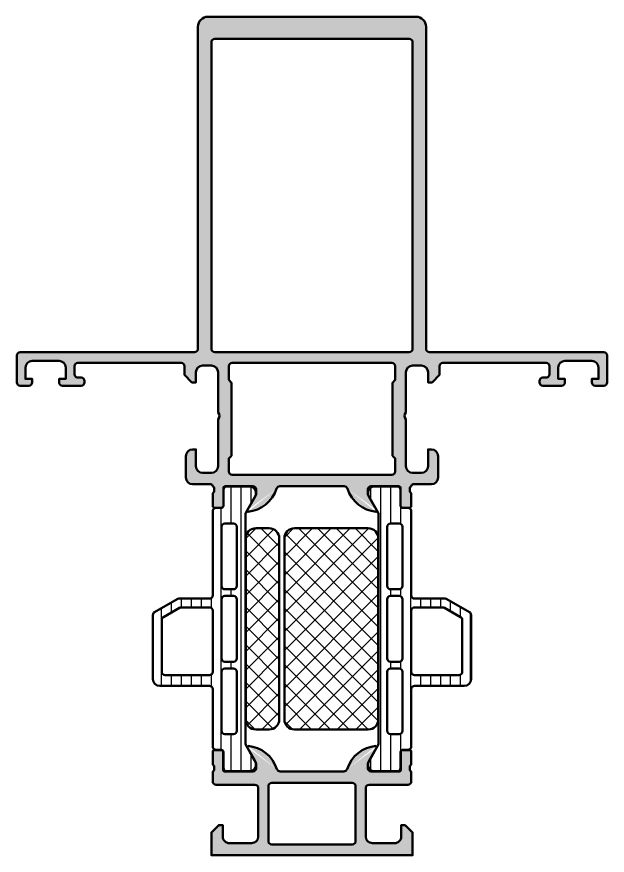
# Model space of a CAD drawing. Extents: x -29 to 59, y 0 to 125.
import ezdxf

# ---------------------------------------------------------------- set-up
doc = ezdxf.new("R2010")
doc.units = 0
for name, color, linetype, lineweight in [('0S-Alu contour', 7, 'Continuous', 50), ('0S-Alu hatch', 252, 'Continuous', 25), ('0S-Plastic contour', 254, 'Continuous', 50), ('0S-Plastic hatch', 253, 'Continuous', 25), ('0S-PT contour', 91, 'Continuous', 50), ('0S-PT hatch', 103, 'Continuous', 25)]:
    doc.layers.add(name, color=color, linetype=linetype, lineweight=lineweight)

# ---------------------------------------------------------------- blocks, each defined once
blk = doc.blocks.new('391620__492FE7DB_74FE_47C1_9AF8_C2304F4FACAD_')
at = {"layer": '0S-Alu hatch'}
h = blk.add_hatch(color=256, dxfattribs=at)
edge = h.paths.add_edge_path()
edge.add_ellipse((58.5, 74.5), major_axis=(-0.5, 0), ratio=1, start_angle=180, end_angle=270, ccw=False)
edge.add_line((59, 74.5), (59, 70.5))
edge.add_ellipse((58.5, 70.5), major_axis=(-0.5, 0), ratio=1, start_angle=90, end_angle=180, ccw=False)
edge.add_line((58.5, 70), (57.2, 70))
edge.add_ellipse((57.2, 70.5), major_axis=(-0.5, 0), ratio=1, start_angle=0, end_angle=90, ccw=False)
edge.add_line((56.7, 70.5), (56.7, 71))
edge.add_line((56.7, 71), (57.7, 71))
edge.add_line((57.7, 71), (57.7, 72.7))
edge.add_arc((56.7, 72.7), 1, 0, 90)
edge.add_line((56.7, 73.7), (52.7, 73.7))
edge.add_arc((52.7, 72.7), 1, 90, 180)
edge.add_line((51.7, 72.7), (51.7, 71))
edge.add_line((51.7, 71), (52.7, 71))
edge.add_line((52.7, 71), (52.7, 70.5))
edge.add_ellipse((52.2, 70.5), major_axis=(-0.5, 0), ratio=1, start_angle=90, end_angle=180, ccw=False)
edge.add_line((52.2, 70), (49.4, 70))
edge.add_ellipse((49.4, 70.5), major_axis=(-0.5, 0), ratio=1, start_angle=0, end_angle=90, ccw=False)
edge.add_line((48.9, 70.5), (48.9, 70.7))
edge.add_ellipse((49.4, 70.7), major_axis=(-0.5, 0), ratio=1, start_angle=270, end_angle=360, ccw=False)
edge.add_line((49.4, 71.2), (49.9, 71.2))
edge.add_arc((49.9, 71.7), 0.5, 270, 360)
edge.add_line((50.4, 71.7), (50.4, 72.9))
edge.add_arc((49.9, 72.9), 0.5, 0, 90)
edge.add_line((49.9, 73.4), (34.5, 73.4))
edge.add_arc((34.5, 72.9), 0.5, 90, 180)
edge.add_line((34, 72.9), (34, 71.6))
edge.add_line((34, 71.6), (32.9, 70.5))
edge.add_line((32.9, 70.5), (32.3, 70.5))
edge.add_line((32.3, 70.5), (32.3, 72))
edge.add_arc((31.3, 72), 1, 0, 90)
edge.add_line((31.3, 73), (30, 73))
edge.add_arc((30, 72), 1, 90, 180)
edge.add_line((29, 72), (29, 66))
edge.add_arc((29.52, 65.5), 0.725, 136.3972, 223.6028)
edge.add_line((29, 65), (29, 58))
edge.add_arc((30, 58), 1, 180, 270)
edge.add_line((30, 57), (31.3, 57))
edge.add_arc((31.3, 58), 1, 270, 360)
edge.add_line((32.3, 58), (32.3, 60.5))
edge.add_line((32.3, 60.5), (32.8, 60.5))
edge.add_ellipse((32.8, 59.5), major_axis=(-1, 0), ratio=1, start_angle=180, end_angle=270, ccw=False)
edge.add_line((33.8, 59.5), (33.8, 56.3))
edge.add_ellipse((32.8, 56.3), major_axis=(-1, 0), ratio=1, start_angle=90, end_angle=180, ccw=False)
edge.add_line((32.8, 55.3), (30.1, 55.3))
edge.add_arc((30.1, 55), 0.3, 90, 180)
edge.add_arc((29.9, 54.72), 0.3, 109.4712, 180)
edge.add_line((29.6, 54.72), (29.6, 54.28))
edge.add_arc((29.9, 54.28), 0.3, 180, 250.5288)
edge.add_line((29.8, 54), (29.8, 52.1))
edge.add_ellipse((29.5, 52.1), major_axis=(-0.3, 0), ratio=1, start_angle=90, end_angle=180, ccw=False)
edge.add_line((29.5, 51.8), (28.51, 51.8))
edge.add_ellipse((28.51, 52.1), major_axis=(-0.3, 0), ratio=1, start_angle=0, end_angle=90, ccw=False)
edge.add_line((28.21, 52.1), (28.21, 54.8))
edge.add_arc((28.01, 54.8), 0.2, 0, 90)
edge.add_line((28.01, 55), (23.8, 55))
edge.add_arc((23.8, 54.5), 0.5, 90, 180)
edge.add_line((23.3, 54.5), (23.3, 53.8))
edge.add_line((23.3, 53.8), (24.68, 51.41))
edge.add_ellipse((24.56, 51.34), major_axis=(-0.138, 0), ratio=1, start_angle=84.3774, end_angle=210, ccw=False)
edge.add_ellipse((25.04, 56.18), major_axis=(-5, 0), ratio=1, start_angle=17.7484, end_angle=84.3774, ccw=False)
edge.add_arc((19.8, 54.5), 0.5, 17.7484, 90)
edge.add_line((19.8, 55), (10.2, 55))
edge.add_arc((10.2, 54.5), 0.5, 90, 162.2516)
edge.add_ellipse((4.96, 56.18), major_axis=(-5, 0), ratio=1, start_angle=95.6226, end_angle=162.2516, ccw=False)
edge.add_ellipse((5.44, 51.34), major_axis=(-0.138, 0), ratio=1, start_angle=-30, end_angle=95.6226, ccw=False)
edge.add_line((5.32, 51.41), (6.7, 53.8))
edge.add_line((6.7, 53.8), (6.7, 54.5))
edge.add_arc((6.2, 54.5), 0.5, 0, 90)
edge.add_line((6.2, 55), (1.99, 55))
edge.add_arc((1.99, 54.8), 0.2, 90, 180)
edge.add_line((1.79, 54.8), (1.79, 52.1))
edge.add_ellipse((1.49, 52.1), major_axis=(-0.3, 0), ratio=1, start_angle=90, end_angle=180, ccw=False)
edge.add_line((1.49, 51.8), (0.5, 51.8))
edge.add_ellipse((0.5, 52.1), major_axis=(-0.3, 0), ratio=1, start_angle=0, end_angle=90, ccw=False)
edge.add_line((0.2, 52.1), (0.2, 54))
edge.add_arc((0.1, 54.28), 0.3, 289.4712, 360)
edge.add_line((0.4, 54.28), (0.4, 54.72))
edge.add_arc((0.1, 54.72), 0.3, 0, 70.5288)
edge.add_arc((-0.1, 55), 0.3, 0, 90)
edge.add_line((-0.1, 55.3), (-2.8, 55.3))
edge.add_ellipse((-2.8, 56.3), major_axis=(-1, 0), ratio=1, start_angle=0, end_angle=90, ccw=False)
edge.add_line((-3.8, 56.3), (-3.8, 59.5))
edge.add_ellipse((-2.8, 59.5), major_axis=(-1, 0), ratio=1, start_angle=270, end_angle=360, ccw=False)
edge.add_line((-2.8, 60.5), (-2.3, 60.5))
edge.add_line((-2.3, 60.5), (-2.3, 58))
edge.add_arc((-1.3, 58), 1, 180, 270)
edge.add_line((-1.3, 57), (0, 57))
edge.add_arc((0, 58), 1, 270, 360)
edge.add_line((1, 58), (1, 65))
edge.add_arc((0.47, 65.5), 0.725, 316.3972, 403.6028)
edge.add_line((1, 66), (1, 72))
edge.add_arc((0, 72), 1, 0, 90)
edge.add_line((0, 73), (-1.3, 73))
edge.add_arc((-1.3, 72), 1, 90, 180)
edge.add_line((-2.3, 72), (-2.3, 70.5))
edge.add_line((-2.3, 70.5), (-2.9, 70.5))
edge.add_line((-2.9, 70.5), (-4, 71.6))
edge.add_line((-4, 71.6), (-4, 72.9))
edge.add_arc((-4.5, 72.9), 0.5, 0, 90)
edge.add_line((-4.5, 73.4), (-19.9, 73.4))
edge.add_arc((-19.9, 72.9), 0.5, 90, 180)
edge.add_line((-20.4, 72.9), (-20.4, 71.7))
edge.add_arc((-19.9, 71.7), 0.5, 180, 270)
edge.add_line((-19.9, 71.2), (-19.4, 71.2))
edge.add_ellipse((-19.4, 70.7), major_axis=(-0.5, 0), ratio=1, start_angle=180, end_angle=270, ccw=False)
edge.add_line((-18.9, 70.7), (-18.9, 70.5))
edge.add_ellipse((-19.4, 70.5), major_axis=(-0.5, 0), ratio=1, start_angle=90, end_angle=180, ccw=False)
edge.add_line((-19.4, 70), (-22.2, 70))
edge.add_ellipse((-22.2, 70.5), major_axis=(-0.5, 0), ratio=1, start_angle=0, end_angle=90, ccw=False)
edge.add_line((-22.7, 70.5), (-22.7, 71))
edge.add_line((-22.7, 71), (-21.7, 71))
edge.add_line((-21.7, 71), (-21.7, 72.7))
edge.add_arc((-22.7, 72.7), 1, 0, 90)
edge.add_line((-22.7, 73.7), (-26.7, 73.7))
edge.add_arc((-26.7, 72.7), 1, 90, 180)
edge.add_line((-27.7, 72.7), (-27.7, 71))
edge.add_line((-27.7, 71), (-26.7, 71))
edge.add_line((-26.7, 71), (-26.7, 70.5))
edge.add_ellipse((-27.2, 70.5), major_axis=(-0.5, 0), ratio=1, start_angle=90, end_angle=180, ccw=False)
edge.add_line((-27.2, 70), (-28.5, 70))
edge.add_ellipse((-28.5, 70.5), major_axis=(-0.5, 0), ratio=1, start_angle=0, end_angle=90, ccw=False)
edge.add_line((-29, 70.5), (-29, 74.5))
edge.add_ellipse((-28.5, 74.5), major_axis=(-0.5, 0), ratio=1, start_angle=270, end_angle=360, ccw=False)
edge.add_line((-28.5, 75), (-2.5, 75))
edge.add_arc((-2.5, 75.5), 0.5, 270, 360)
edge.add_line((-2, 75.5), (-2, 123.5))
edge.add_ellipse((-0.5, 123.5), major_axis=(-1.5, 0), ratio=1, start_angle=270, end_angle=360, ccw=False)
edge.add_line((-0.5, 125), (30.5, 125))
edge.add_ellipse((30.5, 123.5), major_axis=(-1.5, 0), ratio=1, start_angle=180, end_angle=270, ccw=False)
edge.add_line((32, 123.5), (32, 75.5))
edge.add_arc((32.5, 75.5), 0.5, 180, 270)
edge.add_line((32.5, 75), (58.5, 75))
edge = h.paths.add_edge_path()
edge.add_line((0, 121.2), (0, 75.5))
edge.add_arc((0.5, 75.5), 0.5, 180, 270)
edge.add_line((0.5, 75), (29.5, 75))
edge.add_arc((29.5, 75.5), 0.5, 270, 360)
edge.add_line((30, 75.5), (30, 121.2))
edge.add_arc((29.5, 121.2), 0.5, 0, 90)
edge.add_line((29.5, 121.7), (0.5, 121.7))
edge.add_arc((0.5, 121.2), 0.5, 90, 180)
edge = h.paths.add_edge_path()
edge.add_line((2.6, 70.85), (3, 70.45))
edge.add_line((3, 70.45), (3, 59.55))
edge.add_line((3, 59.55), (2.6, 59.15))
edge.add_line((2.6, 59.15), (2.6, 57.2))
edge.add_arc((3.1, 57.2), 0.5, 180, 270)
edge.add_line((3.1, 56.7), (26.9, 56.7))
edge.add_arc((26.9, 57.2), 0.5, 270, 360)
edge.add_line((27.4, 57.2), (27.4, 59.15))
edge.add_line((27.4, 59.15), (27, 59.55))
edge.add_line((27, 59.55), (27, 70.45))
edge.add_line((27, 70.45), (27.4, 70.85))
edge.add_line((27.4, 70.85), (27.4, 72.9))
edge.add_arc((26.9, 72.9), 0.5, 0, 90)
edge.add_line((26.9, 73.4), (3.1, 73.4))
edge.add_arc((3.1, 72.9), 0.5, 90, 180)
edge.add_line((2.6, 72.9), (2.6, 70.85))
at = {"layer": '0S-Alu contour', "color": 7}
for points in [[(-0.5, 125), (30.5, 125)], [(-2, 75.5), (-2, 123.5)], [(32, 123.5), (32, 75.5)], [(29.5, 121.7), (0.5, 121.7)], [(0, 121.2), (0, 75.5)], [(30, 75.5), (30, 121.2)], [(-29, 70.5), (-29, 74.5)], [(-28.5, 75), (-2.5, 75)], [(0.5, 75), (29.5, 75)], [(32.5, 75), (58.5, 75)], [(59, 74.5), (59, 70.5)], [(-27.7, 72.7), (-27.7, 71), (-26.7, 71), (-26.7, 70.5)], [(-22.7, 73.7), (-26.7, 73.7)], [(-22.7, 70.5), (-22.7, 71), (-21.7, 71), (-21.7, 72.7)], [(-20.4, 72.9), (-20.4, 71.7)], [(-4.5, 73.4), (-19.9, 73.4)], [(-2.3, 72), (-2.3, 70.5), (-2.9, 70.5), (-4, 71.6), (-4, 72.9)], [(0, 73), (-1.3, 73)], [(2.6, 72.9), (2.6, 70.85)], [(26.9, 73.4), (3.1, 73.4)], [(27.4, 57.2), (27.4, 59.15), (27, 59.55), (27, 70.45), (27.4, 70.85), (27.4, 72.9)], [(31.3, 73), (30, 73)], [(34, 72.9), (34, 71.6), (32.9, 70.5), (32.3, 70.5), (32.3, 72)], [(49.9, 73.4), (34.5, 73.4)], [(50.4, 71.7), (50.4, 72.9)], [(51.7, 72.7), (51.7, 71), (52.7, 71), (52.7, 70.5)], [(56.7, 73.7), (52.7, 73.7)], [(56.7, 70.5), (56.7, 71), (57.7, 71), (57.7, 72.7)], [(1, 66), (1, 72)], [(29, 72), (29, 66)], [(-19.9, 71.2), (-19.4, 71.2)], [(-18.9, 70.7), (-18.9, 70.5)], [(2.6, 70.85), (3, 70.45), (3, 59.55), (2.6, 59.15), (2.6, 57.2)], [(48.9, 70.5), (48.9, 70.7)], [(49.4, 71.2), (49.9, 71.2)], [(-27.2, 70), (-28.5, 70)], [(-19.4, 70), (-22.2, 70)], [(52.2, 70), (49.4, 70)], [(58.5, 70), (57.2, 70)], [(1, 58), (1, 65)], [(29, 65), (29, 58)], [(-2.8, 60.5), (-2.3, 60.5), (-2.3, 58)], [(32.3, 58), (32.3, 60.5), (32.8, 60.5)], [(-3.8, 56.3), (-3.8, 59.5)], [(33.8, 59.5), (33.8, 56.3)], [(-1.3, 57), (0, 57)], [(3.1, 56.7), (26.9, 56.7)], [(30, 57), (31.3, 57)], [(-0.1, 55.3), (-2.8, 55.3)], [(32.8, 55.3), (30.1, 55.3)], [(0.2, 52.1), (0.2, 54)], [(0.4, 54.28), (0.4, 54.72)], [(1.79, 54.8), (1.79, 52.1)], [(6.2, 55), (1.99, 55)], [(5.32, 51.41), (6.7, 53.8), (6.7, 54.5)], [(19.8, 55), (10.2, 55)], [(23.3, 54.5), (23.3, 53.8), (24.68, 51.41)], [(28.01, 55), (23.8, 55)], [(28.21, 52.1), (28.21, 54.8)], [(29.6, 54.72), (29.6, 54.28)], [(29.8, 54), (29.8, 52.1)], [(1.49, 51.8), (0.5, 51.8)], [(29.5, 51.8), (28.51, 51.8)]]:
    blk.add_lwpolyline(points, dxfattribs=at)
at = {"layer": '0S-Alu contour', "color": 7, "extrusion": (0, 0, -1)}
for centre, radius, start, end in [((0.5, 123.5), 1.5, 0, 90), ((-30.5, 123.5), 1.5, 90, 180), ((28.5, 74.5), 0.5, 0, 90), ((-58.5, 74.5), 0.5, 90, 180), ((28.5, 70.5), 0.5, 270, 0), ((27.2, 70.5), 0.5, 180, 270), ((22.2, 70.5), 0.5, 270, 0), ((19.4, 70.7), 0.5, 90, 180), ((19.4, 70.5), 0.5, 180, 270), ((-49.4, 70.7), 0.5, 0, 90), ((-49.4, 70.5), 0.5, 270, 0), ((-52.2, 70.5), 0.5, 180, 270), ((-57.2, 70.5), 0.5, 270, 0), ((-58.5, 70.5), 0.5, 180, 270), ((2.8, 59.5), 1, 0, 90), ((-32.8, 59.5), 1, 90, 180), ((2.8, 56.3), 1, 270, 0), ((-32.8, 56.3), 1, 180, 270), ((-4.96, 56.18), 5, 197.7484, 264.3774), ((-25.04, 56.18), 5, 275.6226, 342.2516), ((-0.5, 52.1), 0.3, 270, 0), ((-1.49, 52.1), 0.3, 180, 270), ((-5.44, 51.34), 0.138, 264.3774, 30), ((-24.56, 51.34), 0.138, 150, 275.6226), ((-28.51, 52.1), 0.3, 270, 0), ((-29.5, 52.1), 0.3, 180, 270)]:
    blk.add_arc(centre, radius, start, end, dxfattribs=at)
at = {"layer": '0S-Alu contour', "color": 7}
for centre, radius, start, end in [((0.5, 121.2), 0.5, 90, 180), ((29.5, 121.2), 0.5, 0, 90), ((-2.5, 75.5), 0.5, 270, 0), ((0.5, 75.5), 0.5, 180, 270), ((29.5, 75.5), 0.5, 270, 0), ((32.5, 75.5), 0.5, 180, 270), ((-26.7, 72.7), 1, 90, 180), ((-22.7, 72.7), 1, 0, 90), ((-19.9, 72.9), 0.5, 90, 180), ((-4.5, 72.9), 0.5, 0, 90), ((-1.3, 72), 1, 90, 180), ((0, 72), 1, 0, 90), ((3.1, 72.9), 0.5, 90, 180), ((26.9, 72.9), 0.5, 0, 90), ((30, 72), 1, 90, 180), ((31.3, 72), 1, 0, 90), ((34.5, 72.9), 0.5, 90, 180), ((49.9, 72.9), 0.5, 0, 90), ((52.7, 72.7), 1, 90, 180), ((56.7, 72.7), 1, 0, 90), ((-19.9, 71.7), 0.5, 180, 270), ((49.9, 71.7), 0.5, 270, 0), ((0.47, 65.5), 0.725, 316.3972, 43.6028), ((29.52, 65.5), 0.725, 136.3972, 223.6028), ((-1.3, 58), 1, 180, 270), ((0, 58), 1, 270, 0), ((30, 58), 1, 180, 270), ((31.3, 58), 1, 270, 0), ((3.1, 57.2), 0.5, 180, 270), ((26.9, 57.2), 0.5, 270, 0), ((-0.1, 55), 0.3, 0, 90), ((30.1, 55), 0.3, 90, 180), ((0.1, 54.72), 0.3, 0, 70.5288), ((0.1, 54.28), 0.3, 289.4712, 0), ((1.99, 54.8), 0.2, 90, 180), ((6.2, 54.5), 0.5, 0, 90), ((10.2, 54.5), 0.5, 90, 162.2516), ((19.8, 54.5), 0.5, 17.7484, 90), ((23.8, 54.5), 0.5, 90, 180), ((28.01, 54.8), 0.2, 0, 90), ((29.9, 54.72), 0.3, 109.4712, 180), ((29.9, 54.28), 0.3, 180, 250.5288)]:
    blk.add_arc(centre, radius, start, end, dxfattribs=at)
blk = doc.blocks.new('278259__9863FD23_9B4E_48B1_B461_0F5EA6532878___662C99EF_4E8F_418A_9A61_203330530159_')
at = {"layer": '0S-Plastic hatch'}
h = blk.add_hatch(dxfattribs=at)
h.set_pattern_fill('ANSI31', color=256, scale=0.468, angle=45, style=0)
edge = h.paths.add_edge_path()
edge.add_arc((38.2, 35.83), 0.5, 0, 60)
edge.add_line((38.45, 36.26), (35.12, 38.18))
edge.add_arc((34.87, 37.75), 0.5, 60, 90)
edge.add_line((34.87, 38.25), (30.3, 38.25))
edge.add_ellipse((30.3, 38.75), major_axis=(-0.5, 0), ratio=1, start_angle=0, end_angle=90, ccw=False)
edge.add_line((29.8, 38.75), (29.8, 51.29))
edge.add_arc((29.3, 51.29), 0.5, 0, 90)
edge.add_line((29.3, 51.79), (28.5, 51.79))
edge.add_ellipse((28.5, 52.09), major_axis=(-0.3, 0), ratio=1, start_angle=0, end_angle=90, ccw=False)
edge.add_line((28.2, 52.09), (28.2, 54.49))
edge.add_arc((27.7, 54.49), 0.5, 0, 90)
edge.add_line((27.7, 54.99), (24.36, 54.99))
edge.add_arc((24.36, 53.99), 1, 90, 210)
edge.add_line((23.49, 53.49), (24.83, 51.16))
edge.add_ellipse((24.4, 50.91), major_axis=(-0.5, 0), ratio=1, start_angle=180, end_angle=210, ccw=False)
edge.add_line((24.9, 50.91), (24.9, 16.59))
edge.add_ellipse((24.4, 16.59), major_axis=(-0.5, 0), ratio=1, start_angle=150, end_angle=180, ccw=False)
edge.add_line((24.83, 16.34), (23.49, 14.01))
edge.add_arc((24.36, 13.51), 1, 150, 270)
edge.add_line((24.36, 12.51), (27.7, 12.51))
edge.add_arc((27.7, 13.01), 0.5, 270, 360)
edge.add_line((28.2, 13.01), (28.2, 15.41))
edge.add_ellipse((28.5, 15.41), major_axis=(-0.3, 0), ratio=1, start_angle=270, end_angle=360, ccw=False)
edge.add_line((28.5, 15.71), (29.3, 15.71))
edge.add_arc((29.3, 16.21), 0.5, 270, 360)
edge.add_line((29.8, 16.21), (29.8, 24.75))
edge.add_ellipse((30.3, 24.75), major_axis=(-0.5, 0), ratio=1, start_angle=270, end_angle=360, ccw=False)
edge.add_line((30.3, 25.25), (37.7, 25.25))
edge.add_arc((37.7, 26.25), 1, 270, 360)
edge.add_line((38.7, 26.25), (38.7, 35.83))
edge = h.paths.add_edge_path()
edge.add_ellipse((30.3, 36.45), major_axis=(-0.5, 0), ratio=1, start_angle=270, end_angle=360, ccw=False)
edge.add_line((30.3, 36.95), (34.52, 36.95))
edge.add_ellipse((34.52, 36.45), major_axis=(-0.5, 0), ratio=1, start_angle=240, end_angle=270, ccw=False)
edge.add_line((34.77, 36.88), (37.15, 35.51))
edge.add_ellipse((36.9, 35.07), major_axis=(-0.5, 0), ratio=1, start_angle=180, end_angle=240, ccw=False)
edge.add_line((37.4, 35.07), (37.4, 27.35))
edge.add_ellipse((36.9, 27.35), major_axis=(-0.5, 0), ratio=1, start_angle=90, end_angle=180, ccw=False)
edge.add_line((36.9, 26.85), (30.3, 26.85))
edge.add_ellipse((30.3, 27.35), major_axis=(-0.5, 0), ratio=1, start_angle=0, end_angle=90, ccw=False)
edge.add_line((29.8, 27.35), (29.8, 36.45))
edge = h.paths.add_edge_path()
edge.add_ellipse((28, 38.15), major_axis=(-0.5, 0), ratio=1, start_angle=180, end_angle=270, ccw=False)
edge.add_line((28.5, 38.15), (28.5, 29.35))
edge.add_ellipse((28, 29.35), major_axis=(-0.5, 0), ratio=1, start_angle=90, end_angle=180, ccw=False)
edge.add_line((28, 28.85), (26.7, 28.85))
edge.add_ellipse((26.7, 29.35), major_axis=(-0.5, 0), ratio=1, start_angle=0, end_angle=90, ccw=False)
edge.add_line((26.2, 29.35), (26.2, 38.15))
edge.add_ellipse((26.7, 38.15), major_axis=(-0.5, 0), ratio=1, start_angle=270, end_angle=360, ccw=False)
edge.add_line((26.7, 38.65), (28, 38.65))
edge = h.paths.add_edge_path()
edge.add_ellipse((28, 48.95), major_axis=(-0.5, 0), ratio=1, start_angle=180, end_angle=270, ccw=False)
edge.add_line((28.5, 48.95), (28.5, 40.15))
edge.add_ellipse((28, 40.15), major_axis=(-0.5, 0), ratio=1, start_angle=90, end_angle=180, ccw=False)
edge.add_line((28, 39.65), (26.7, 39.65))
edge.add_ellipse((26.7, 40.15), major_axis=(-0.5, 0), ratio=1, start_angle=0, end_angle=90, ccw=False)
edge.add_line((26.2, 40.15), (26.2, 48.95))
edge.add_ellipse((26.7, 48.95), major_axis=(-0.5, 0), ratio=1, start_angle=270, end_angle=360, ccw=False)
edge.add_line((26.7, 49.45), (28, 49.45))
edge = h.paths.add_edge_path()
edge.add_line((26.7, 27.85), (28, 27.85))
edge.add_ellipse((28, 27.35), major_axis=(-0.5, 0), ratio=1, start_angle=180, end_angle=270, ccw=False)
edge.add_line((28.5, 27.35), (28.5, 18.55))
edge.add_ellipse((28, 18.55), major_axis=(-0.5, 0), ratio=1, start_angle=90, end_angle=180, ccw=False)
edge.add_line((28, 18.05), (26.7, 18.05))
edge.add_ellipse((26.7, 18.55), major_axis=(-0.5, 0), ratio=1, start_angle=0, end_angle=90, ccw=False)
edge.add_line((26.2, 18.55), (26.2, 27.35))
edge.add_ellipse((26.7, 27.35), major_axis=(-0.5, 0), ratio=1, start_angle=270, end_angle=360, ccw=False)
at = {"layer": '0S-Alu contour', "color": 7}
for points in [[(26.2, 40.15), (26.2, 48.95)], [(26.7, 49.45), (28, 49.45)], [(28.5, 48.95), (28.5, 40.15)], [(28, 39.65), (26.7, 39.65)], [(26.2, 29.35), (26.2, 38.15)], [(26.7, 38.65), (28, 38.65)], [(28.5, 38.15), (28.5, 29.35)], [(29.8, 27.35), (29.8, 36.45)], [(30.3, 36.95), (34.52, 36.95)], [(34.77, 36.88), (37.15, 35.51)], [(37.4, 35.07), (37.4, 27.35)], [(28, 28.85), (26.7, 28.85)], [(26.7, 27.85), (28, 27.85)], [(26.2, 18.55), (26.2, 27.35)], [(28.5, 27.35), (28.5, 18.55)], [(36.9, 26.85), (30.3, 26.85)], [(28, 18.05), (26.7, 18.05)]]:
    blk.add_lwpolyline(points, dxfattribs=at)
at = {"layer": '0S-Alu contour', "color": 7, "extrusion": (0, 0, -1)}
for centre, start, end in [((-26.7, 48.95), 0, 90), ((-28, 48.95), 90, 180), ((-26.7, 40.15), 270, 0), ((-28, 40.15), 180, 270), ((-26.7, 38.15), 0, 90), ((-28, 38.15), 90, 180), ((-30.3, 36.45), 0, 90), ((-34.52, 36.45), 90, 120), ((-36.9, 35.07), 120, 180), ((-26.7, 29.35), 270, 0), ((-28, 29.35), 180, 270), ((-26.7, 27.35), 0, 90), ((-28, 27.35), 90, 180), ((-30.3, 27.35), 270, 0), ((-36.9, 27.35), 180, 270), ((-26.7, 18.55), 270, 0), ((-28, 18.55), 180, 270)]:
    blk.add_arc(centre, 0.5, start, end, dxfattribs=at)
at = {"layer": '0S-Plastic contour', "color": 7}
for points in [[(27.7, 54.99), (24.36, 54.99)], [(28.2, 52.09), (28.2, 54.49)], [(23.49, 53.49), (24.83, 51.16)], [(29.3, 51.79), (28.5, 51.79)], [(29.8, 38.75), (29.8, 51.29)], [(24.9, 50.91), (24.9, 16.59)], [(34.87, 38.25), (30.3, 38.25)], [(38.45, 36.26), (35.12, 38.18)], [(38.7, 26.25), (38.7, 35.83)], [(30.3, 25.25), (37.7, 25.25)], [(29.8, 16.21), (29.8, 24.75)], [(24.83, 16.34), (23.49, 14.01)], [(28.2, 13.01), (28.2, 15.41)], [(28.5, 15.71), (29.3, 15.71)], [(24.36, 12.51), (27.7, 12.51)]]:
    blk.add_lwpolyline(points, dxfattribs=at)
for centre, radius, start, end in [((24.36, 53.99), 1, 90, 210), ((27.7, 54.49), 0.5, 0, 90), ((29.3, 51.29), 0.5, 0, 90), ((34.87, 37.75), 0.5, 60, 90), ((38.2, 35.83), 0.5, 0, 60), ((37.7, 26.25), 1, 270, 0), ((29.3, 16.21), 0.5, 270, 0), ((24.36, 13.51), 1, 150, 270), ((27.7, 13.01), 0.5, 270, 0)]:
    blk.add_arc(centre, radius, start, end, dxfattribs=at)
at = {"layer": '0S-Plastic contour', "color": 7, "extrusion": (0, 0, -1)}
for centre, radius, start, end in [((-28.5, 52.09), 0.3, 270, 0), ((-24.4, 50.91), 0.5, 150, 180), ((-30.3, 38.75), 0.5, 270, 0), ((-30.3, 24.75), 0.5, 0, 90), ((-24.4, 16.59), 0.5, 180, 210), ((-28.5, 15.41), 0.3, 0, 90)]:
    blk.add_arc(centre, radius, start, end, dxfattribs=at)
blk = doc.blocks.new('278259__92F83281_D0B4_4D1E_A4C6_0DF3AD64C9EC___5F9BCA49_5A23_4FFD_AB16_05F08EEBD20A_')
at = {"layer": '0S-Plastic hatch'}
h = blk.add_hatch(dxfattribs=at)
h.set_pattern_fill('ANSI31', color=256, scale=0.468, angle=45, style=0)
edge = h.paths.add_edge_path()
edge.add_ellipse((-4.87, 37.75), major_axis=(-0.5, 0), ratio=1, start_angle=270, end_angle=300, ccw=False)
edge.add_line((-4.87, 38.25), (-0.3, 38.25))
edge.add_arc((-0.3, 38.75), 0.5, 270, 360)
edge.add_line((0.2, 38.75), (0.2, 51.29))
edge.add_ellipse((0.7, 51.29), major_axis=(-0.5, 0), ratio=1, start_angle=270, end_angle=360, ccw=False)
edge.add_line((0.7, 51.79), (1.5, 51.79))
edge.add_arc((1.5, 52.09), 0.3, 270, 360)
edge.add_line((1.8, 52.09), (1.8, 54.49))
edge.add_ellipse((2.3, 54.49), major_axis=(-0.5, 0), ratio=1, start_angle=270, end_angle=360, ccw=False)
edge.add_line((2.3, 54.99), (5.64, 54.99))
edge.add_ellipse((5.64, 53.99), major_axis=(-1, 0), ratio=1, start_angle=150, end_angle=270, ccw=False)
edge.add_line((6.51, 53.49), (5.17, 51.16))
edge.add_arc((5.6, 50.91), 0.5, 150, 180)
edge.add_line((5.1, 50.91), (5.1, 16.59))
edge.add_arc((5.6, 16.59), 0.5, 180, 210)
edge.add_line((5.17, 16.34), (6.51, 14.01))
edge.add_ellipse((5.64, 13.51), major_axis=(-1, 0), ratio=1, start_angle=90, end_angle=210, ccw=False)
edge.add_line((5.64, 12.51), (2.3, 12.51))
edge.add_ellipse((2.3, 13.01), major_axis=(-0.5, 0), ratio=1, start_angle=0, end_angle=90, ccw=False)
edge.add_line((1.8, 13.01), (1.8, 15.41))
edge.add_arc((1.5, 15.41), 0.3, 0, 90)
edge.add_line((1.5, 15.71), (0.7, 15.71))
edge.add_ellipse((0.7, 16.21), major_axis=(-0.5, 0), ratio=1, start_angle=0, end_angle=90, ccw=False)
edge.add_line((0.2, 16.21), (0.2, 24.75))
edge.add_arc((-0.3, 24.75), 0.5, 0, 90)
edge.add_line((-0.3, 25.25), (-7.7, 25.25))
edge.add_ellipse((-7.7, 26.25), major_axis=(-1, 0), ratio=1, start_angle=0, end_angle=90, ccw=False)
edge.add_line((-8.7, 26.25), (-8.7, 35.83))
edge.add_ellipse((-8.2, 35.83), major_axis=(-0.5, 0), ratio=1, start_angle=300, end_angle=360, ccw=False)
edge.add_line((-8.45, 36.26), (-5.12, 38.18))
edge = h.paths.add_edge_path()
edge.add_arc((-6.9, 35.07), 0.5, 120, 180)
edge.add_line((-7.4, 35.07), (-7.4, 27.35))
edge.add_arc((-6.9, 27.35), 0.5, 180, 270)
edge.add_line((-6.9, 26.85), (-0.3, 26.85))
edge.add_arc((-0.3, 27.35), 0.5, 270, 360)
edge.add_line((0.2, 27.35), (0.2, 36.45))
edge.add_arc((-0.3, 36.45), 0.5, 0, 90)
edge.add_line((-0.3, 36.95), (-4.52, 36.95))
edge.add_arc((-4.52, 36.45), 0.5, 90, 120)
edge.add_line((-4.77, 36.88), (-7.15, 35.51))
edge = h.paths.add_edge_path()
edge.add_arc((3.3, 48.95), 0.5, 0, 90)
edge.add_line((3.3, 49.45), (2, 49.45))
edge.add_arc((2, 48.95), 0.5, 90, 180)
edge.add_line((1.5, 48.95), (1.5, 40.15))
edge.add_arc((2, 40.15), 0.5, 180, 270)
edge.add_line((2, 39.65), (3.3, 39.65))
edge.add_arc((3.3, 40.15), 0.5, 270, 360)
edge.add_line((3.8, 40.15), (3.8, 48.95))
edge = h.paths.add_edge_path()
edge.add_arc((2, 38.15), 0.5, 90, 180)
edge.add_line((1.5, 38.15), (1.5, 29.35))
edge.add_arc((2, 29.35), 0.5, 180, 270)
edge.add_line((2, 28.85), (3.3, 28.85))
edge.add_arc((3.3, 29.35), 0.5, 270, 360)
edge.add_line((3.8, 29.35), (3.8, 38.15))
edge.add_arc((3.3, 38.15), 0.5, 0, 90)
edge.add_line((3.3, 38.65), (2, 38.65))
edge = h.paths.add_edge_path()
edge.add_arc((2, 27.35), 0.5, 90, 180)
edge.add_line((1.5, 27.35), (1.5, 18.55))
edge.add_arc((2, 18.55), 0.5, 180, 270)
edge.add_line((2, 18.05), (3.3, 18.05))
edge.add_arc((3.3, 18.55), 0.5, 270, 360)
edge.add_line((3.8, 18.55), (3.8, 27.35))
edge.add_arc((3.3, 27.35), 0.5, 0, 90)
edge.add_line((3.3, 27.85), (2, 27.85))
at = {"layer": '0S-Alu contour', "color": 7}
for points in [[(1.5, 48.95), (1.5, 40.15)], [(3.3, 49.45), (2, 49.45)], [(3.8, 40.15), (3.8, 48.95)], [(2, 39.65), (3.3, 39.65)], [(1.5, 38.15), (1.5, 29.35)], [(3.3, 38.65), (2, 38.65)], [(3.8, 29.35), (3.8, 38.15)], [(-4.77, 36.88), (-7.15, 35.51)], [(-0.3, 36.95), (-4.52, 36.95)], [(0.2, 27.35), (0.2, 36.45)], [(-7.4, 35.07), (-7.4, 27.35)], [(2, 28.85), (3.3, 28.85)], [(3.3, 27.85), (2, 27.85)], [(-6.9, 26.85), (-0.3, 26.85)], [(1.5, 27.35), (1.5, 18.55)], [(3.8, 18.55), (3.8, 27.35)], [(2, 18.05), (3.3, 18.05)]]:
    blk.add_lwpolyline(points, dxfattribs=at)
for centre, start, end in [((2, 48.95), 90, 180), ((3.3, 48.95), 0, 90), ((2, 40.15), 180, 270), ((3.3, 40.15), 270, 0), ((2, 38.15), 90, 180), ((3.3, 38.15), 0, 90), ((-4.52, 36.45), 90, 120), ((-0.3, 36.45), 0, 90), ((-6.9, 35.07), 120, 180), ((2, 29.35), 180, 270), ((3.3, 29.35), 270, 0), ((2, 27.35), 90, 180), ((3.3, 27.35), 0, 90), ((-6.9, 27.35), 180, 270), ((-0.3, 27.35), 270, 0), ((2, 18.55), 180, 270), ((3.3, 18.55), 270, 0)]:
    blk.add_arc(centre, 0.5, start, end, dxfattribs=at)
at = {"layer": '0S-Plastic contour', "color": 7}
for points in [[(1.8, 52.09), (1.8, 54.49)], [(2.3, 54.99), (5.64, 54.99)], [(6.51, 53.49), (5.17, 51.16)], [(0.2, 38.75), (0.2, 51.29)], [(0.7, 51.79), (1.5, 51.79)], [(5.1, 50.91), (5.1, 16.59)], [(-8.45, 36.26), (-5.12, 38.18)], [(-4.87, 38.25), (-0.3, 38.25)], [(-8.7, 26.25), (-8.7, 35.83)], [(-0.3, 25.25), (-7.7, 25.25)], [(0.2, 16.21), (0.2, 24.75)], [(5.17, 16.34), (6.51, 14.01)], [(1.5, 15.71), (0.7, 15.71)], [(1.8, 13.01), (1.8, 15.41)], [(5.64, 12.51), (2.3, 12.51)]]:
    blk.add_lwpolyline(points, dxfattribs=at)
at = {"layer": '0S-Plastic contour', "color": 7, "extrusion": (0, 0, -1)}
for centre, radius, start, end in [((-2.3, 54.49), 0.5, 0, 90), ((-5.64, 53.99), 1, 90, 210), ((-0.7, 51.29), 0.5, 0, 90), ((4.87, 37.75), 0.5, 60, 90), ((8.2, 35.83), 0.5, 0, 60), ((7.7, 26.25), 1, 270, 0), ((-0.7, 16.21), 0.5, 270, 0), ((-5.64, 13.51), 1, 150, 270), ((-2.3, 13.01), 0.5, 270, 0)]:
    blk.add_arc(centre, radius, start, end, dxfattribs=at)
at = {"layer": '0S-Plastic contour', "color": 7}
for centre, radius, start, end in [((1.5, 52.09), 0.3, 270, 0), ((5.6, 50.91), 0.5, 150, 180), ((-0.3, 38.75), 0.5, 270, 0), ((-0.3, 24.75), 0.5, 0, 90), ((5.6, 16.59), 0.5, 180, 210), ((1.5, 15.41), 0.3, 0, 90)]:
    blk.add_arc(centre, radius, start, end, dxfattribs=at)
blk = doc.blocks.new('391460__8128843C_402E_406E_8CDD_8FEC8B2BBC09_')
at = {"layer": '0S-Alu hatch'}
h = blk.add_hatch(color=256, dxfattribs=at)
edge = h.paths.add_edge_path()
edge.add_line((28.9, 4.5), (30, 3.4))
edge.add_line((30, 3.4), (30, 0))
edge.add_line((30, 0), (0, 0))
edge.add_line((0, 0), (0, 3.4))
edge.add_line((0, 3.4), (1.1, 4.5))
edge.add_line((1.1, 4.5), (1.7, 4.5))
edge.add_line((1.7, 4.5), (1.7, 2.8))
edge.add_arc((2.7, 2.8), 1, 179.9986, 270.0014)
edge.add_line((2.7, 1.8), (6, 1.8))
edge.add_arc((6, 2.8), 1, 270.0007, 359.9993)
edge.add_line((7, 2.8), (7, 10))
edge.add_arc((6.5, 10), 0.5, 0.0031, 89.9969)
edge.add_line((6.5, 10.5), (0.7, 10.5))
edge.add_ellipse((0.7, 11), major_axis=(-0.5, 0), ratio=1, start_angle=0, end_angle=90, ccw=False)
edge.add_line((0.2, 11), (0.2, 12.5))
edge.add_arc((0.12, 12.77), 0.279, 286.4199, 361.1646)
edge.add_line((0.4, 12.77), (0.4, 13.23))
edge.add_arc((0.12, 13.23), 0.279, 358.8371, 433.5754)
edge.add_line((0.2, 13.5), (0.2, 15.38))
edge.add_ellipse((0.5, 15.38), major_axis=(-0.3, 0), ratio=1, start_angle=270, end_angle=360, ccw=False)
edge.add_line((0.5, 15.68), (1.48, 15.68))
edge.add_ellipse((1.48, 15.38), major_axis=(-0.3, 0), ratio=1, start_angle=180, end_angle=270, ccw=False)
edge.add_line((1.78, 15.38), (1.78, 12.62))
edge.add_arc((1.9, 12.62), 0.12, 180, 270.0001)
edge.add_line((1.9, 12.5), (6.2, 12.5))
edge.add_arc((6.2, 13), 0.5, 269.9985, 360.0006)
edge.add_line((6.7, 13), (6.7, 13.7))
edge.add_line((6.7, 13.7), (5.32, 16.09))
edge.add_ellipse((5.44, 16.16), major_axis=(-0.137, 0), ratio=1, start_angle=-94.4727, end_angle=29.9999, ccw=False)
edge.add_ellipse((5.06, 11.39), major_axis=(-4.92, 0), ratio=1, start_angle=197.2896, end_angle=265.5273, ccw=False)
edge.add_arc((10.24, 13), 0.5, 197.2896, 270)
edge.add_line((10.24, 12.5), (19.76, 12.5))
edge.add_arc((19.76, 13), 0.5, 270, 342.7104)
edge.add_ellipse((24.94, 11.39), major_axis=(-4.92, 0), ratio=1, start_angle=274.4727, end_angle=342.7104, ccw=False)
edge.add_ellipse((24.56, 16.16), major_axis=(-0.137, 0), ratio=1, start_angle=150.0001, end_angle=274.4727, ccw=False)
edge.add_line((24.68, 16.09), (23.3, 13.7))
edge.add_line((23.3, 13.7), (23.3, 13))
edge.add_arc((23.8, 13), 0.5, 179.9994, 270.0015)
edge.add_line((23.8, 12.5), (28.1, 12.5))
edge.add_arc((28.1, 12.62), 0.12, 269.9999, 360)
edge.add_line((28.22, 12.62), (28.22, 15.38))
edge.add_ellipse((28.52, 15.38), major_axis=(-0.3, 0), ratio=1, start_angle=270, end_angle=360, ccw=False)
edge.add_line((28.52, 15.68), (29.5, 15.68))
edge.add_ellipse((29.5, 15.38), major_axis=(-0.3, 0), ratio=1, start_angle=180, end_angle=270, ccw=False)
edge.add_line((29.8, 15.38), (29.8, 13.5))
edge.add_arc((29.88, 13.23), 0.279, 106.4246, 181.1629)
edge.add_line((29.6, 13.23), (29.6, 12.77))
edge.add_arc((29.88, 12.77), 0.279, 178.8354, 253.5801)
edge.add_line((29.8, 12.5), (29.8, 11))
edge.add_ellipse((29.3, 11), major_axis=(-0.5, 0), ratio=1, start_angle=90, end_angle=180, ccw=False)
edge.add_line((29.3, 10.5), (23.5, 10.5))
edge.add_arc((23.5, 10), 0.5, 90.0031, 179.9969)
edge.add_line((23, 10), (23, 2.8))
edge.add_arc((24, 2.8), 1, 180.0007, 269.9993)
edge.add_line((24, 1.8), (27.3, 1.8))
edge.add_arc((27.3, 2.8), 1, 269.9986, 360.0014)
edge.add_line((28.3, 2.8), (28.3, 4.5))
edge.add_line((28.3, 4.5), (28.9, 4.5))
edge = h.paths.add_edge_path()
edge.add_arc((21, 10.3), 0.5, 0, 90)
edge.add_line((21, 10.8), (9, 10.8))
edge.add_arc((9, 10.3), 0.5, 90, 180)
edge.add_line((8.5, 10.3), (8.5, 2.1))
edge.add_arc((9, 2.1), 0.5, 179.9997, 270.0003)
edge.add_line((9, 1.6), (21, 1.6))
edge.add_arc((21, 2.1), 0.5, 270, 360)
edge.add_line((21.5, 2.1), (21.5, 10.3))
at = {"layer": '0S-Alu contour', "color": 7}
for points in [[(0.2, 13.5), (0.2, 15.38)], [(0.5, 15.68), (1.48, 15.68)], [(1.78, 15.38), (1.78, 12.62)], [(6.7, 13), (6.7, 13.7), (5.32, 16.09)], [(24.68, 16.09), (23.3, 13.7), (23.3, 13)], [(28.22, 12.62), (28.22, 15.38)], [(28.52, 15.68), (29.5, 15.68)], [(29.8, 15.38), (29.8, 13.5)], [(0.4, 12.77), (0.4, 13.23)], [(29.6, 13.23), (29.6, 12.77)], [(0.2, 11), (0.2, 12.5)], [(1.9, 12.5), (6.2, 12.5)], [(10.24, 12.5), (19.76, 12.5)], [(23.8, 12.5), (28.1, 12.5)], [(29.8, 12.5), (29.8, 11)], [(6.5, 10.5), (0.7, 10.5)], [(8.5, 10.3), (8.5, 2.1)], [(21, 10.8), (9, 10.8)], [(21.5, 2.1), (21.5, 10.3)], [(29.3, 10.5), (23.5, 10.5)], [(7, 2.8), (7, 10)], [(23, 10), (23, 2.8)], [(28.9, 4.5), (30, 3.4), (30, 0), (0, 0), (0, 3.4), (1.1, 4.5), (1.7, 4.5), (1.7, 2.8)], [(28.3, 2.8), (28.3, 4.5), (28.9, 4.5)], [(2.7, 1.8), (6, 1.8)], [(9, 1.6), (21, 1.6)], [(24, 1.8), (27.3, 1.8)]]:
    blk.add_lwpolyline(points, dxfattribs=at)
at = {"layer": '0S-Alu contour', "color": 7, "extrusion": (0, 0, -1)}
for centre, radius, start, end in [((-5.44, 16.16), 0.137, 330.0001, 94.4727), ((-5.06, 11.39), 4.92, 94.4727, 162.7104), ((-24.94, 11.39), 4.92, 17.2896, 85.5273), ((-24.56, 16.16), 0.137, 85.5273, 209.9999), ((-0.5, 15.38), 0.3, 0, 90), ((-1.48, 15.38), 0.3, 90, 180), ((-28.52, 15.38), 0.3, 0, 90), ((-29.5, 15.38), 0.3, 90, 180), ((-0.7, 11), 0.5, 270, 0), ((-29.3, 11), 0.5, 180, 270)]:
    blk.add_arc(centre, radius, start, end, dxfattribs=at)
at = {"layer": '0S-Alu contour', "color": 7}
for centre, radius, start, end in [((0.12, 13.23), 0.279, 358.8371, 73.5754), ((0.12, 12.77), 0.279, 286.4199, 1.1646), ((1.9, 12.62), 0.12, 180, 270.0001), ((6.2, 13), 0.5, 269.9985, 0.0006), ((10.24, 13), 0.5, 197.2896, 270), ((19.76, 13), 0.5, 270, 342.7104), ((23.8, 13), 0.5, 179.9994, 270.0015), ((28.1, 12.62), 0.12, 269.9999, 0), ((29.88, 13.23), 0.279, 106.4246, 181.1629), ((29.88, 12.77), 0.279, 178.8354, 253.5801), ((6.5, 10), 0.5, 0.0031, 89.9969), ((9, 10.3), 0.5, 90, 180), ((21, 10.3), 0.5, 0, 90), ((23.5, 10), 0.5, 90.0031, 179.9969), ((2.7, 2.8), 1, 179.9986, 270.0014), ((6, 2.8), 1, 270.0007, 359.9993), ((24, 2.8), 1, 180.0007, 269.9993), ((27.3, 2.8), 1, 269.9986, 0.0014), ((9, 2.1), 0.5, 179.9997, 270.0003), ((21, 2.1), 0.5, 270, 0)]:
    blk.add_arc(centre, radius, start, end, dxfattribs=at)
blk = doc.blocks.new('480950__7D32974F_B73D_4BA1_AB19_F5A7731F7A0F_')
at = {"layer": '0S-PT hatch'}
h = blk.add_hatch(dxfattribs=at)
h.set_pattern_fill('ANSI37', color=256, scale=0.625, angle=90, style=0)
edge = h.paths.add_edge_path()
edge.add_line((23.38, 48.75), (12.38, 48.75))
edge.add_arc((12.38, 47.25), 1.5, 90, 180)
edge.add_line((10.88, 47.25), (10.88, 20.25))
edge.add_arc((12.38, 20.25), 1.5, 180, 270)
edge.add_line((12.38, 18.75), (23.38, 18.75))
edge.add_arc((23.38, 20.25), 1.5, 270, 360)
edge.add_line((24.88, 20.25), (24.88, 47.25))
edge.add_arc((23.38, 47.25), 1.5, 0, 90)
at = {"layer": '0S-PT contour', "color": 7}
for points in [[(23.38, 48.75), (12.38, 48.75)], [(10.88, 47.25), (10.88, 20.25)], [(24.88, 20.25), (24.88, 47.25)], [(12.38, 18.75), (23.38, 18.75)]]:
    blk.add_lwpolyline(points, dxfattribs=at)
for centre, start, end in [((12.38, 47.25), 90, 180), ((23.38, 47.25), 0, 90), ((12.38, 20.25), 180, 270), ((23.38, 20.25), 270, 0)]:
    blk.add_arc(centre, 1.5, start, end, dxfattribs=at)
blk = doc.blocks.new('480950__A1408F38_7445_4B22_890F_A7E558D14FF2_')
at = {"layer": '0S-PT hatch'}
h = blk.add_hatch(dxfattribs=at)
h.set_pattern_fill('ANSI37', color=256, scale=0.625, angle=90, style=0)
edge = h.paths.add_edge_path()
edge.add_line((8.62, 48.75), (6.62, 48.75))
edge.add_arc((6.62, 47.25), 1.5, 90, 180)
edge.add_line((5.12, 47.25), (5.12, 20.25))
edge.add_arc((6.62, 20.25), 1.5, 180, 270)
edge.add_line((6.62, 18.75), (8.62, 18.75))
edge.add_arc((8.62, 20.25), 1.5, 270, 360)
edge.add_line((10.12, 20.25), (10.12, 47.25))
edge.add_arc((8.62, 47.25), 1.5, 0, 90)
at = {"layer": '0S-PT contour', "color": 7}
for points in [[(8.62, 48.75), (6.62, 48.75)], [(5.12, 47.25), (5.12, 20.25)], [(10.12, 20.25), (10.12, 47.25)], [(6.62, 18.75), (8.62, 18.75)]]:
    blk.add_lwpolyline(points, dxfattribs=at)
for centre, start, end in [((6.62, 47.25), 90, 180), ((8.62, 47.25), 0, 90), ((6.62, 20.25), 180, 270), ((8.62, 20.25), 270, 0)]:
    blk.add_arc(centre, 1.5, start, end, dxfattribs=at)
blk = doc.blocks.new('480950__7AA84D48_E85E_443C_8794_DF8AB72F7A97_')
at = {"layer": '0S-Alu contour', "color": 7}
for name in ['391620__492FE7DB_74FE_47C1_9AF8_C2304F4FACAD_', '391460__8128843C_402E_406E_8CDD_8FEC8B2BBC09_']:
    blk.add_blockref(name, (0, 0), dxfattribs=at)
at = {"layer": '0S-Plastic contour', "color": 7}
for name in ['278259__92F83281_D0B4_4D1E_A4C6_0DF3AD64C9EC___5F9BCA49_5A23_4FFD_AB16_05F08EEBD20A_', '278259__9863FD23_9B4E_48B1_B461_0F5EA6532878___662C99EF_4E8F_418A_9A61_203330530159_']:
    blk.add_blockref(name, (0, 0), dxfattribs=at)
at = {"layer": '0S-PT contour', "color": 7}
for name in ['480950__A1408F38_7445_4B22_890F_A7E558D14FF2_', '480950__7D32974F_B73D_4BA1_AB19_F5A7731F7A0F_']:
    blk.add_blockref(name, (0, 0), dxfattribs=at)

msp = doc.modelspace()

# ---------------------------------------------------------------- block references
at = {"layer": '0S-Alu contour', "color": 7}
msp.add_blockref('480950__7AA84D48_E85E_443C_8794_DF8AB72F7A97_', (0, 0), dxfattribs=at)

doc.saveas('drawing.dxf')
